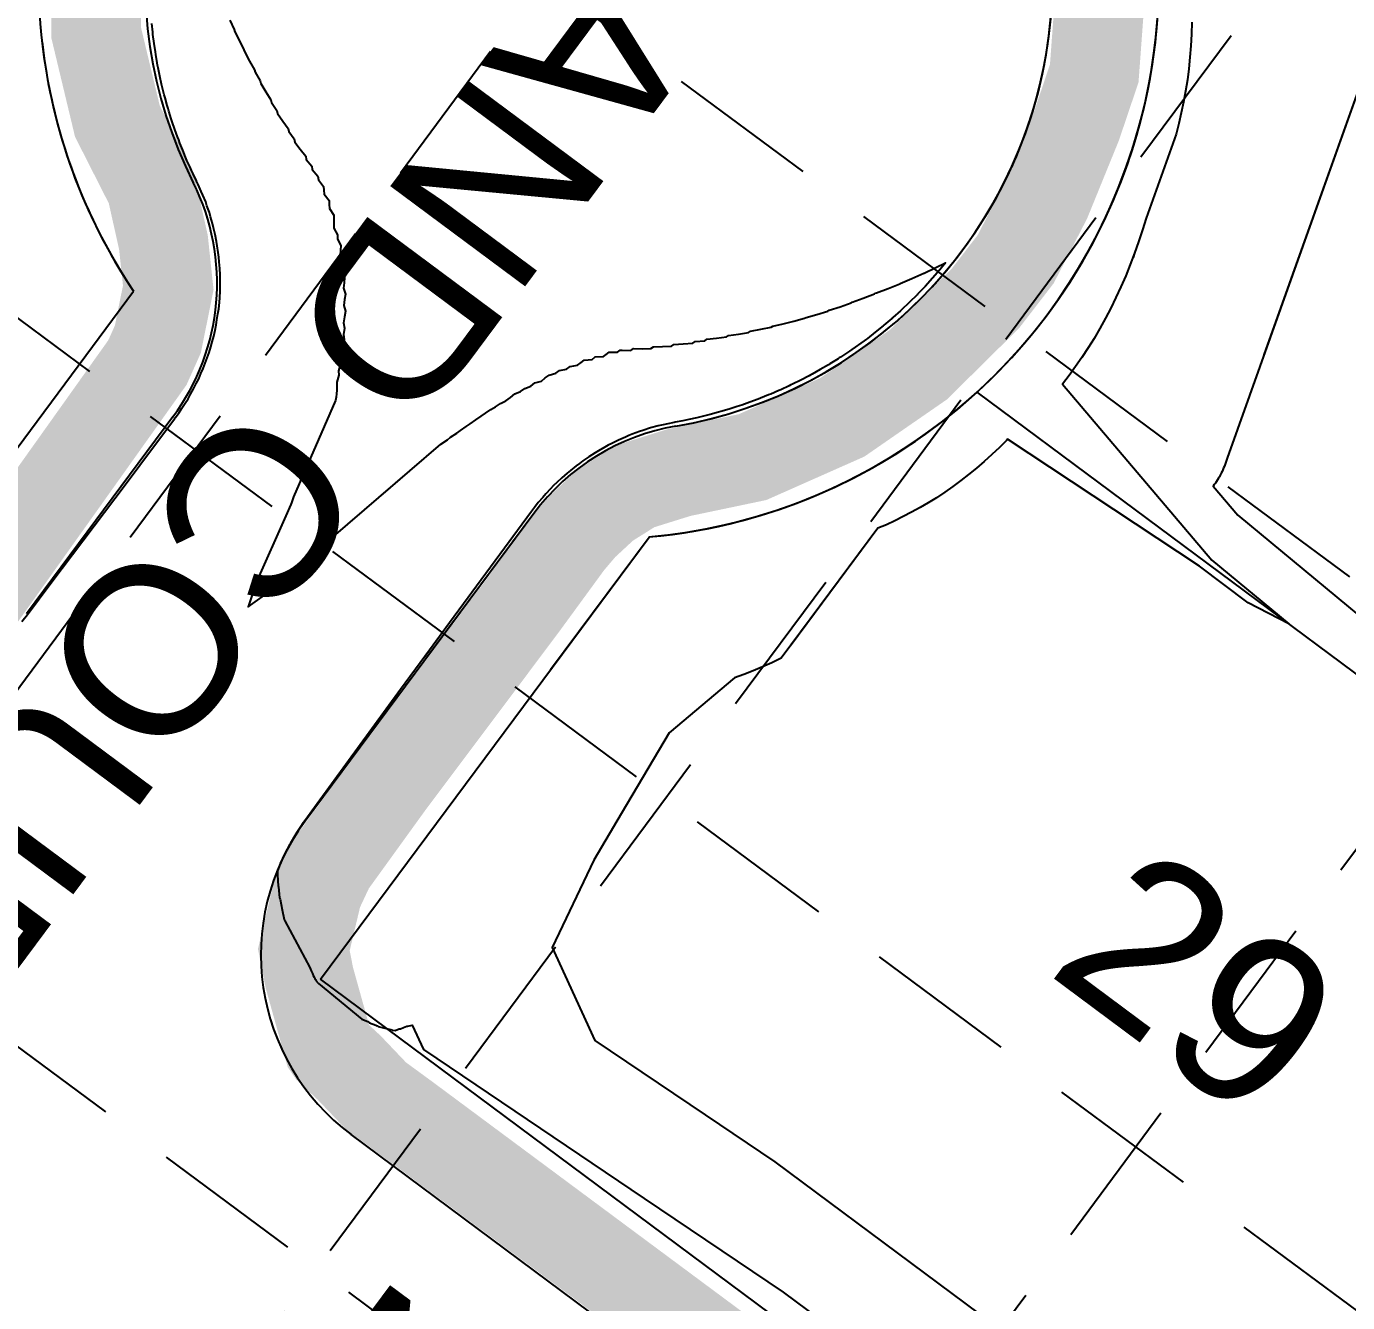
# Model space of a CAD drawing. Header units: feet. Extents: x 2260 to 6199, y 3666 to 7344.
# Drawn here: x 4026.3 to 4144.3, y 5438 to 5551.9 of the extents above; entities that cross this region are included whole.
import ezdxf
from ezdxf.enums import TextEntityAlignment as Align

# ---------------------------------------------------------------- set-up
doc = ezdxf.new("R2010")
doc.units = ezdxf.units.FT
doc.header["$LTSCALE"] = 40
doc.header["$MEASUREMENT"] = 0
doc.linetypes.add('HIDDEN', pattern=[0.375, 0.25, -0.125])
for name, color, linetype in [('EOP-PROP', 4, 'CONTINUOUS'), ('EROSION BLANKETS', 84, 'CONTINUOUS'), ('GRID', 254, 'HIDDEN'), ('LOT-NOS', 4, 'CONTINUOUS'), ('lots-line', 4, 'CONTINUOUS'), ('PC', 43, 'CONTINUOUS'), ('ST-ROW', 2, 'CONTINUOUS'), ('STREET-NAME', 3, 'CONTINUOUS')]:
    doc.layers.add(name, color=color, linetype=linetype)
doc.styles.get("Standard").update_dxf_attribs({"font": 'ARIAL.TTF'})

msp = doc.modelspace()

# ---------------------------------------------------------------- linework, layer by layer
at = {"layer": 'EOP-PROP', "color": 7}
for p, q in [((4039.4, 5517.01), (4026.33, 5499.42)), ((4039.4, 5517.01), (4026.33, 5499.42)), ((4071.63, 5508.4), (4051.21, 5480.93)), ((4071.63, 5508.4), (4051.21, 5480.93)), ((4071.63, 5508.4), (4062.02, 5495.47)), ((4276.54, 5288.53), (4055.33, 5452.95)), ((4186.22, 5355.66), (4055.33, 5452.95))]:
    msp.add_line(p, q, dxfattribs=at)
for centre, radius, start, end in [((4077.41, 5556.09), 40.5, 279.7732, 206.6699), ((4077.41, 5556.09), 40.5, 279.7732, 206.6699), ((4077.41, 5556.09), 40.5, 279.7732, 131.7897), ((4077.41, 5556.09), 40.5, 335.522, 131.1489), ((4023.35, 5528.94), 20, 323.3765, 26.6699), ((4023.35, 5528.94), 20, 323.3765, 26.6699), ((4087.68, 5496.47), 20, 99.7732, 143.3765), ((4087.68, 5496.47), 20, 99.7732, 143.3765), ((4087.68, 5496.47), 20, 99.7732, 143.3765), ((4067.26, 5469), 20, 143.3765, 233.3765), ((4067.26, 5469), 20, 143.3765, 233.3765)]:
    msp.add_arc(centre, radius, start, end, dxfattribs=at)
at = {"layer": 'EROSION BLANKETS', "const_width": 8}
for points in [[(3911.9, 5564.63), (4002.74, 5497.66), (4005.79, 5496.32), (4009.24, 5495.94), (4013.19, 5495.82), (4016.47, 5497.73), (4021.65, 5500.11), (4037.13, 5521.86), (4038.07, 5523.96), (4038.99, 5528.55), (4038.56, 5532.59), (4037.48, 5537.43), (4034.45, 5543.4), (4032.55, 5551.33), (4032.62, 5556.87)], [(4121.96, 5562.59), (4122.13, 5554.33), (4121.64, 5547.67), (4120.09, 5543.08), (4117.37, 5536.4), (4114.63, 5531.09), (4111.94, 5527.6), (4105.93, 5521.66), (4099.15, 5516.97), (4091.14, 5513.42), (4084.6, 5512.05), (4080.69, 5510.83), (4078.03, 5509.16), (4075.99, 5507.27), (4074.75, 5505.81), (4070.54, 5500.05), (4058.79, 5484.38), (4053.43, 5476.96), (4052.31, 5474.57), (4051.09, 5469.45), (4051.59, 5466.93), (4053.33, 5460.69), (4053.48, 5460.47), (4055.14, 5458.92), (4057.56, 5456.38), (4060.17, 5454.47), (4280.3, 5291.03)]]:
    msp.add_lwpolyline(points, dxfattribs=at)
at = {"layer": 'GRID', "linetype": 'HIDDEN', "ltscale": 1.35}
for p, q in [((2897.23, 6427.28), (5499.66, 4498.11)), ((4694.83, 6395.54), (3605.65, 4926.24)), ((2866.11, 6385.31), (5468.54, 4456.14)), ((4736.81, 6364.42), (3647.62, 4895.12)), ((2834.99, 6343.33), (5437.43, 4414.16)), ((4778.78, 6333.31), (3689.59, 4864.01))]:
    msp.add_line(p, q, dxfattribs=at)
at = {"layer": 'lots-line', "color": 7}
msp.add_line((4205.37, 5449.2), (4111.18, 5519.22), dxfattribs=at)
msp.add_line((4205.37, 5449.2), (4111.18, 5519.22), dxfattribs=at)
msp.add_line((4205.37, 5449.2), (4111.18, 5519.22), dxfattribs=at)
at = {"layer": 'PC', "color": 43, "flags": 128}
for points, elevation in [([(4147.94, 5553.81), (4133.5, 5513.32), (4133.44, 5513.14), (4133.39, 5512.96), (4133.32, 5512.79), (4133.26, 5512.62), (4133.19, 5512.46), (4133.12, 5512.29), (4133.05, 5512.13), (4132.97, 5511.98), (4132.89, 5511.82), (4132.81, 5511.67), (4132.72, 5511.53), (4132.63, 5511.38), (4132.54, 5511.24), (4132.45, 5511.11), (4132.35, 5510.97), (4132.25, 5510.84), (4134.47, 5508.23), (4146.25, 5498.49), (4186.61, 5484.09)], 551), ([(4147.94, 5553.81), (4133.5, 5513.32), (4133.44, 5513.14), (4133.39, 5512.96), (4133.32, 5512.79), (4133.26, 5512.62), (4133.19, 5512.46), (4133.12, 5512.29), (4133.05, 5512.13), (4132.97, 5511.98), (4132.89, 5511.82), (4132.81, 5511.67), (4132.72, 5511.53), (4132.63, 5511.38), (4132.54, 5511.24), (4132.45, 5511.11), (4132.35, 5510.97), (4132.25, 5510.84), (4134.47, 5508.23), (4146.25, 5498.49), (4186.61, 5484.09)], 551), ([(4147.94, 5553.81), (4133.5, 5513.32), (4133.44, 5513.14), (4133.39, 5512.96), (4133.32, 5512.79), (4133.26, 5512.62), (4133.19, 5512.46), (4133.12, 5512.29), (4133.05, 5512.13), (4132.97, 5511.98), (4132.89, 5511.82), (4132.81, 5511.67), (4132.72, 5511.53), (4132.63, 5511.38), (4132.54, 5511.24), (4132.45, 5511.11), (4132.35, 5510.97), (4132.25, 5510.84), (4134.47, 5508.23), (4146.25, 5498.49), (4186.61, 5484.09)], 551), ([(4147.94, 5553.81), (4136.79, 5522.55)], 551), ([(4025.93, 5498.74), (4026.42, 5499.36), (4028.61, 5502.28), (4035.13, 5510.95), (4037.76, 5514.45), (4039.58, 5516.87), (4039.61, 5516.92), (4039.63, 5516.95), (4039.95, 5517.4), (4040.21, 5517.78), (4040.51, 5518.24), (4040.76, 5518.63), (4040.99, 5519.04), (4041.25, 5519.51), (4041.49, 5519.98), (4041.71, 5520.42), (4041.91, 5520.89), (4042.11, 5521.34), (4042.29, 5521.81), (4042.47, 5522.29), (4042.63, 5522.76), (4042.79, 5523.25), (4042.91, 5523.72), (4043.05, 5524.23), (4043.17, 5524.75), (4043.27, 5525.22), (4043.34, 5525.68), (4043.43, 5526.22), (4043.49, 5526.67), (4043.55, 5527.22), (4043.58, 5527.67), (4043.62, 5528.24), (4043.62, 5528.67), (4043.63, 5529.25), (4043.61, 5529.68), (4043.59, 5530.26), (4043.54, 5530.86), (4043.51, 5531.27), (4043.45, 5531.68), (4043.37, 5532.28), (4043.3, 5532.67), (4043.18, 5533.28), (4043.04, 5533.89), (4042.95, 5534.27), (4042.76, 5534.88), (4042.66, 5535.24), (4042.44, 5535.86), (4042.33, 5536.2), (4042.08, 5536.81), (4041.94, 5537.14), (4041.66, 5537.75), (4041.52, 5538.06), (4041.5, 5538.08), (4041.5, 5538.09), (4041.21, 5538.69), (4041.07, 5538.99), (4040.94, 5539.29), (4040.66, 5539.89), (4040.54, 5540.18), (4040.28, 5540.81), (4040.03, 5541.45), (4039.92, 5541.73), (4039.82, 5542.01), (4039.58, 5542.66), (4039.35, 5543.34), (4039.26, 5543.6), (4039.05, 5544.29), (4038.97, 5544.55), (4038.9, 5544.8), (4038.7, 5545.5), (4038.64, 5545.75), (4038.46, 5546.46), (4038.4, 5546.7), (4038.24, 5547.43), (4038.09, 5548.18), (4038.04, 5548.4), (4038, 5548.62), (4037.87, 5549.37), (4037.84, 5549.59), (4037.72, 5550.35), (4037.62, 5551.14), (4037.6, 5551.34), (4037.51, 5552.13)], 549), ([(4025.93, 5498.74), (4026.42, 5499.36), (4028.61, 5502.28), (4035.13, 5510.95), (4037.76, 5514.45), (4039.58, 5516.87), (4039.61, 5516.92), (4039.63, 5516.95), (4039.95, 5517.4), (4040.21, 5517.78), (4040.51, 5518.24), (4040.76, 5518.63), (4040.99, 5519.04), (4041.25, 5519.51), (4041.49, 5519.98), (4041.71, 5520.42), (4041.91, 5520.89), (4042.11, 5521.34), (4042.29, 5521.81), (4042.47, 5522.29), (4042.63, 5522.76), (4042.79, 5523.25), (4042.91, 5523.72), (4043.05, 5524.23), (4043.17, 5524.75), (4043.27, 5525.22), (4043.34, 5525.68), (4043.43, 5526.22), (4043.49, 5526.67), (4043.55, 5527.22), (4043.58, 5527.67), (4043.62, 5528.24), (4043.62, 5528.67), (4043.63, 5529.25), (4043.61, 5529.68), (4043.59, 5530.26), (4043.54, 5530.86), (4043.51, 5531.27), (4043.45, 5531.68), (4043.37, 5532.28), (4043.3, 5532.67), (4043.18, 5533.28), (4043.04, 5533.89), (4042.95, 5534.27), (4042.76, 5534.88), (4042.66, 5535.24), (4042.44, 5535.86), (4042.33, 5536.2), (4042.08, 5536.81), (4041.94, 5537.14), (4041.66, 5537.75), (4041.52, 5538.06), (4041.5, 5538.08), (4041.5, 5538.09), (4041.21, 5538.69), (4041.07, 5538.99), (4040.94, 5539.29), (4040.66, 5539.89), (4040.54, 5540.18), (4040.28, 5540.81), (4040.03, 5541.45), (4039.92, 5541.73), (4039.82, 5542.01), (4039.58, 5542.66), (4039.35, 5543.34), (4039.26, 5543.6), (4039.05, 5544.29), (4038.97, 5544.55), (4038.9, 5544.8), (4038.7, 5545.5), (4038.64, 5545.75), (4038.46, 5546.46), (4038.4, 5546.7), (4038.24, 5547.43), (4038.09, 5548.18), (4038.04, 5548.4), (4038, 5548.62), (4037.87, 5549.37), (4037.84, 5549.59), (4037.72, 5550.35), (4037.62, 5551.14), (4037.6, 5551.34), (4037.51, 5552.13)], 549), ([(4044.48, 5552.43), (4044.87, 5551.59), (4044.93, 5551.39), (4045.34, 5550.57), (4045.75, 5549.77), (4045.82, 5549.55), (4046.24, 5548.76), (4046.68, 5548), (4046.74, 5547.77), (4047.19, 5547.01), (4047.25, 5546.77), (4047.7, 5546.03), (4048.16, 5545.32), (4048.22, 5545.06), (4048.69, 5544.36), (4048.75, 5544.09), (4049.22, 5543.41), (4049.7, 5542.75), (4049.75, 5542.47), (4050.24, 5541.82), (4050.29, 5541.53), (4050.77, 5540.9), (4051.27, 5540.29), (4051.31, 5539.99), (4051.8, 5539.4), (4051.84, 5539.08), (4052.33, 5538.51), (4052.35, 5538.49), (4052.39, 5538.16), (4052.86, 5537.58), (4052.89, 5537.24), (4052.91, 5536.9), (4053.34, 5536.31), (4053.36, 5535.96), (4053.37, 5535.6), (4053.76, 5535.01), (4053.76, 5534.64), (4053.76, 5534.25), (4053.76, 5533.85), (4054.1, 5533.27), (4054.09, 5532.87), (4054.38, 5532.3), (4054.36, 5531.88), (4054.34, 5531.44), (4054.59, 5530.89), (4054.56, 5530.44), (4054.52, 5529.99), (4054.73, 5529.45), (4054.68, 5528.98), (4054.63, 5528.49), (4054.8, 5527.97), (4054.73, 5527.48), (4054.66, 5526.96), (4054.8, 5526.46), (4054.71, 5525.94), (4054.62, 5525.4), (4054.72, 5524.93), (4054.62, 5524.37), (4054.69, 5523.92), (4054.57, 5523.36), (4054.44, 5522.77), (4054.49, 5522.35), (4054.35, 5521.75), (4054.19, 5521.13), (4054.22, 5520.75), (4054.05, 5520.11), (4054.05, 5519.76), (4054.04, 5519.41), (4054.01, 5519.08), (4053.97, 5518.76), (4053.91, 5518.46), (4050.16, 5509.88), (4050.12, 5509.69), (4050.06, 5509.52), (4050, 5509.35), (4049.93, 5509.19), (4049.93, 5509.18), (4049.49, 5508.19), (4046.85, 5502.24), (4046.12, 5500.06), (4047.99, 5501.39), (4052.93, 5505.63), (4053.75, 5506.34), (4060.55, 5512.19), (4063.33, 5514.58), (4063.9, 5514.95), (4064.19, 5515.19), (4064.74, 5515.56), (4065.06, 5515.8), (4065.58, 5516.16), (4065.94, 5516.4), (4066.44, 5516.75), (4066.92, 5517.09), (4067.32, 5517.33), (4067.77, 5517.66), (4068.2, 5517.9), (4068.64, 5518.22), (4069.11, 5518.44), (4069.53, 5518.75), (4069.93, 5519.06), (4070.43, 5519.27), (4070.81, 5519.56), (4071.35, 5519.75), (4071.72, 5520.04), (4072.29, 5520.21), (4072.64, 5520.49), (4072.98, 5520.75), (4073.59, 5520.9), (4073.91, 5521.15), (4074.55, 5521.28), (4074.86, 5521.52), (4075.53, 5521.62), (4075.83, 5521.86), (4076.12, 5522.08), (4076.82, 5522.14), (4077.09, 5522.36), (4077.83, 5522.39), (4078.09, 5522.59), (4078.34, 5522.79), (4079.1, 5522.78), (4079.34, 5522.97), (4079.51, 5522.96), (4080.28, 5522.94), (4080.51, 5523.12), (4081.28, 5523.1), (4082.07, 5523.11), (4082.29, 5523.27), (4083.1, 5523.29), (4083.92, 5523.32), (4084.13, 5523.47), (4084.96, 5523.52), (4085.81, 5523.59), (4086.01, 5523.73), (4086.87, 5523.81), (4087.05, 5523.94), (4087.93, 5524.03), (4088.81, 5524.15), (4088.99, 5524.27), (4089.88, 5524.4), (4090.79, 5524.55), (4090.95, 5524.66), (4091.87, 5524.83), (4092.8, 5525.02), (4092.94, 5525.11), (4093.88, 5525.32), (4094.83, 5525.55), (4095.79, 5525.81), (4095.92, 5525.89), (4096.88, 5526.16), (4097.86, 5526.46), (4097.97, 5526.53), (4098.95, 5526.84), (4099.94, 5527.19), (4100.03, 5527.24), (4101.02, 5527.6), (4102.02, 5527.99), (4102.09, 5528.04), (4102.21, 5528.08), (4103.24, 5528.48), (4104.28, 5528.9), (4104.33, 5528.92), (4105.37, 5529.37), (4106.43, 5529.84), (4106.45, 5529.85), (4107.5, 5530.34), (4108.37, 5530.77), (4107.86, 5530.15), (4107.85, 5530.14), (4107.85, 5530.13), (4107.21, 5529.39), (4107.2, 5529.38), (4106.54, 5528.66), (4105.89, 5527.98), (4105.86, 5527.95), (4105.83, 5527.92), (4105.16, 5527.25), (4105.12, 5527.21), (4104.44, 5526.57), (4104.44, 5526.56), (4104.36, 5526.49), (4103.67, 5525.88), (4103.62, 5525.83), (4103.57, 5525.78), (4102.87, 5525.19), (4102.81, 5525.14), (4102.1, 5524.56), (4101.4, 5524.02), (4101.32, 5523.96), (4100.61, 5523.44), (4100.52, 5523.38), (4099.8, 5522.88), (4099.71, 5522.81), (4098.99, 5522.34), (4098.88, 5522.27), (4098.77, 5522.2), (4098.04, 5521.74), (4097.92, 5521.67), (4097.19, 5521.24), (4096.46, 5520.83), (4096.33, 5520.76), (4096.19, 5520.69), (4095.45, 5520.3), (4094.72, 5519.94), (4094.56, 5519.86), (4094.4, 5519.79), (4093.67, 5519.44), (4093.5, 5519.37), (4092.76, 5519.05), (4092.58, 5518.97), (4091.84, 5518.68), (4091.65, 5518.6), (4090.91, 5518.33), (4090.19, 5518.07), (4089.98, 5518), (4089.77, 5517.93), (4089.04, 5517.7), (4088.32, 5517.48), (4088.09, 5517.42), (4087.37, 5517.23), (4087.13, 5517.16), (4086.88, 5517.1), (4086.17, 5516.93), (4085.46, 5516.78), (4085.2, 5516.72), (4084.93, 5516.67), (4084.22, 5516.53), (4084.16, 5516.52), (4084, 5516.49), (4083.72, 5516.43), (4083.01, 5516.28), (4082.72, 5516.2), (4082.03, 5516.02), (4081.35, 5515.8), (4081.06, 5515.7), (4080.41, 5515.46), (4080.11, 5515.35), (4079.81, 5515.21), (4079.17, 5514.94), (4078.57, 5514.64), (4078.26, 5514.49), (4077.96, 5514.31), (4077.38, 5513.99), (4077.08, 5513.8), (4076.52, 5513.45), (4075.99, 5513.08), (4075.69, 5512.86), (4075.39, 5512.63), (4074.89, 5512.24), (4074.59, 5511.98), (4074.12, 5511.58), (4073.67, 5511.15), (4073.38, 5510.88), (4073.1, 5510.58), (4072.68, 5510.14), (4072.41, 5509.82), (4072.02, 5509.37), (4071.67, 5508.91), (4071.41, 5508.57), (4067.75, 5503.6), (4064.1, 5498.64), (4062.31, 5496.2), (4059.71, 5492.68), (4052.27, 5482.47), (4051.17, 5480.96), (4050.95, 5480.65), (4050.93, 5480.62), (4050.42, 5479.84), (4050.38, 5479.78), (4049.89, 5478.97), (4049.87, 5478.92), (4049.85, 5478.88), (4049.4, 5478.04), (4048.99, 5477.14), (4048.98, 5477.13), (4048.73, 5476.5), (4048.74, 5476.15), (4048.8, 5475.12), (4048.82, 5475.08), (4048.93, 5474.1), (4048.96, 5474.03), (4048.99, 5473.96), (4049.16, 5473.02), (4049.35, 5472.15), (4049.41, 5472.03), (4051.62, 5467.88), (4051.75, 5467.56), (4051.85, 5467.32), (4051.93, 5467.14), (4052, 5467), (4052.06, 5466.89), (4052.12, 5466.8), (4052.16, 5466.72), (4052.21, 5466.65), (4052.25, 5466.6), (4052.29, 5466.55), (4052.33, 5466.51), (4052.37, 5466.48), (4052.4, 5466.45), (4056.27, 5463.25), (4056.8, 5463.04), (4056.94, 5462.93), (4057.52, 5462.73), (4057.63, 5462.67), (4057.72, 5462.6), (4058.31, 5462.45), (4058.97, 5462.3), (4058.99, 5462.29), (4059, 5462.28), (4059.23, 5462.24), (4059.24, 5462.25), (4059.25, 5462.26), (4059.6, 5462.4), (4059.71, 5462.4), (4059.99, 5462.51), (4060.27, 5462.63), (4060.31, 5462.63), (4060.36, 5462.63), (4060.38, 5462.62), (4060.76, 5462.71), (4061.76, 5460.54), (4081.46, 5447.26), (4093.87, 5438.9), (4099.2, 5434.94)], 549), ([(4044.48, 5552.43), (4044.87, 5551.59), (4044.93, 5551.39), (4045.34, 5550.57), (4045.75, 5549.77), (4045.82, 5549.55), (4046.24, 5548.76), (4046.68, 5548), (4046.74, 5547.77), (4047.19, 5547.01), (4047.25, 5546.77), (4047.7, 5546.03), (4048.16, 5545.32), (4048.22, 5545.06), (4048.69, 5544.36), (4048.75, 5544.09), (4049.22, 5543.41), (4049.7, 5542.75), (4049.75, 5542.47), (4050.24, 5541.82), (4050.29, 5541.53), (4050.77, 5540.9), (4051.27, 5540.29), (4051.31, 5539.99), (4051.8, 5539.4), (4051.84, 5539.08), (4052.33, 5538.51), (4052.35, 5538.49), (4052.39, 5538.16), (4052.86, 5537.58), (4052.89, 5537.24), (4052.91, 5536.9), (4053.34, 5536.31), (4053.36, 5535.96), (4053.37, 5535.6), (4053.76, 5535.01), (4053.76, 5534.64), (4053.76, 5534.25), (4053.76, 5533.85), (4054.1, 5533.27), (4054.09, 5532.87), (4054.38, 5532.3), (4054.36, 5531.88), (4054.34, 5531.44), (4054.59, 5530.89), (4054.56, 5530.44), (4054.52, 5529.99), (4054.73, 5529.45), (4054.68, 5528.98), (4054.63, 5528.49), (4054.8, 5527.97), (4054.73, 5527.48), (4054.66, 5526.96), (4054.8, 5526.46), (4054.71, 5525.94), (4054.62, 5525.4), (4054.72, 5524.93), (4054.62, 5524.37), (4054.69, 5523.92), (4054.57, 5523.36), (4054.44, 5522.77), (4054.49, 5522.35), (4054.35, 5521.75), (4054.19, 5521.13), (4054.22, 5520.75), (4054.05, 5520.11), (4054.05, 5519.76), (4054.04, 5519.41), (4054.01, 5519.08), (4053.97, 5518.76), (4053.91, 5518.46), (4050.16, 5509.88), (4050.12, 5509.69), (4050.06, 5509.52), (4050, 5509.35), (4049.93, 5509.19), (4049.93, 5509.18), (4049.49, 5508.19), (4046.85, 5502.24), (4046.12, 5500.06), (4047.99, 5501.39), (4052.93, 5505.63), (4053.75, 5506.34), (4060.55, 5512.19), (4063.33, 5514.58), (4063.9, 5514.95), (4064.19, 5515.19), (4064.74, 5515.56), (4065.06, 5515.8), (4065.58, 5516.16), (4065.94, 5516.4), (4066.44, 5516.75), (4066.92, 5517.09), (4067.32, 5517.33), (4067.77, 5517.66), (4068.2, 5517.9), (4068.64, 5518.22), (4069.11, 5518.44), (4069.53, 5518.75), (4069.93, 5519.06), (4070.43, 5519.27), (4070.81, 5519.56), (4071.35, 5519.75), (4071.72, 5520.04), (4072.29, 5520.21), (4072.64, 5520.49), (4072.98, 5520.75), (4073.59, 5520.9), (4073.91, 5521.15), (4074.55, 5521.28), (4074.86, 5521.52), (4075.53, 5521.62), (4075.83, 5521.86), (4076.12, 5522.08), (4076.82, 5522.14), (4077.09, 5522.36), (4077.83, 5522.39), (4078.09, 5522.59), (4078.34, 5522.79), (4079.1, 5522.78), (4079.34, 5522.97), (4079.51, 5522.96), (4080.28, 5522.94), (4080.51, 5523.12), (4081.28, 5523.1), (4082.07, 5523.11), (4082.29, 5523.27), (4083.1, 5523.29), (4083.92, 5523.32), (4084.13, 5523.47), (4084.96, 5523.52), (4085.81, 5523.59), (4086.01, 5523.73), (4086.87, 5523.81), (4087.05, 5523.94), (4087.93, 5524.03), (4088.81, 5524.15), (4088.99, 5524.27), (4089.88, 5524.4), (4090.79, 5524.55), (4090.95, 5524.66), (4091.87, 5524.83), (4092.8, 5525.02), (4092.94, 5525.11), (4093.88, 5525.32), (4094.83, 5525.55), (4095.79, 5525.81), (4095.92, 5525.89), (4096.88, 5526.16), (4097.86, 5526.46), (4097.97, 5526.53), (4098.95, 5526.84), (4099.94, 5527.19), (4100.03, 5527.24), (4101.02, 5527.6), (4102.02, 5527.99), (4102.09, 5528.04), (4102.21, 5528.08), (4103.24, 5528.48), (4104.28, 5528.9), (4104.33, 5528.92), (4105.37, 5529.37), (4106.43, 5529.84), (4106.45, 5529.85), (4107.5, 5530.34), (4108.37, 5530.77), (4107.86, 5530.15), (4107.85, 5530.14), (4107.85, 5530.13), (4107.21, 5529.39), (4107.2, 5529.38), (4106.54, 5528.66), (4105.89, 5527.98), (4105.86, 5527.95), (4105.83, 5527.92), (4105.16, 5527.25), (4105.12, 5527.21), (4104.44, 5526.57), (4104.44, 5526.56), (4104.36, 5526.49), (4103.67, 5525.88), (4103.62, 5525.83), (4103.57, 5525.78), (4102.87, 5525.19), (4102.81, 5525.14), (4102.1, 5524.56), (4101.4, 5524.02), (4101.32, 5523.96), (4100.61, 5523.44), (4100.52, 5523.38), (4099.8, 5522.88), (4099.71, 5522.81), (4098.99, 5522.34), (4098.88, 5522.27), (4098.77, 5522.2), (4098.04, 5521.74), (4097.92, 5521.67), (4097.19, 5521.24), (4096.46, 5520.83), (4096.33, 5520.76), (4096.19, 5520.69), (4095.45, 5520.3), (4094.72, 5519.94), (4094.56, 5519.86), (4094.4, 5519.79), (4093.67, 5519.44), (4093.5, 5519.37), (4092.76, 5519.05), (4092.58, 5518.97), (4091.84, 5518.68), (4091.65, 5518.6), (4090.91, 5518.33), (4090.19, 5518.07), (4089.98, 5518), (4089.77, 5517.93), (4089.04, 5517.7), (4088.32, 5517.48), (4088.09, 5517.42), (4087.37, 5517.23), (4087.13, 5517.16), (4086.88, 5517.1), (4086.17, 5516.93), (4085.46, 5516.78), (4085.2, 5516.72), (4084.93, 5516.67), (4084.22, 5516.53), (4084.16, 5516.52), (4084, 5516.49), (4083.72, 5516.43), (4083.01, 5516.28), (4082.72, 5516.2), (4082.03, 5516.02), (4081.35, 5515.8), (4081.06, 5515.7), (4080.41, 5515.46), (4080.11, 5515.35), (4079.81, 5515.21), (4079.17, 5514.94), (4078.57, 5514.64), (4078.26, 5514.49), (4077.96, 5514.31), (4077.38, 5513.99), (4077.08, 5513.8), (4076.52, 5513.45), (4075.99, 5513.08), (4075.69, 5512.86), (4075.39, 5512.63), (4074.89, 5512.24), (4074.59, 5511.98), (4074.12, 5511.58), (4073.67, 5511.15), (4073.38, 5510.88), (4073.1, 5510.58), (4072.68, 5510.14), (4072.41, 5509.82), (4072.02, 5509.37), (4071.67, 5508.91), (4071.41, 5508.57), (4067.75, 5503.6), (4064.1, 5498.64), (4062.31, 5496.2), (4059.71, 5492.68), (4052.27, 5482.47), (4051.17, 5480.96), (4050.95, 5480.65), (4050.93, 5480.62), (4050.42, 5479.84), (4050.38, 5479.78), (4049.89, 5478.97), (4049.87, 5478.92), (4049.85, 5478.88), (4049.4, 5478.04), (4048.99, 5477.14), (4048.98, 5477.13), (4048.73, 5476.5), (4048.74, 5476.15), (4048.8, 5475.12), (4048.82, 5475.08), (4048.93, 5474.1), (4048.96, 5474.03), (4048.99, 5473.96), (4049.16, 5473.02), (4049.35, 5472.15), (4049.41, 5472.03), (4051.62, 5467.88), (4051.75, 5467.56), (4051.85, 5467.32), (4051.93, 5467.14), (4052, 5467), (4052.06, 5466.89), (4052.12, 5466.8), (4052.16, 5466.72), (4052.21, 5466.65), (4052.25, 5466.6), (4052.29, 5466.55), (4052.33, 5466.51), (4052.37, 5466.48), (4052.4, 5466.45), (4056.27, 5463.25), (4056.8, 5463.04), (4056.94, 5462.93), (4057.52, 5462.73), (4057.63, 5462.67), (4057.72, 5462.6), (4058.31, 5462.45), (4058.97, 5462.3), (4058.99, 5462.29), (4059, 5462.28), (4059.23, 5462.24), (4059.24, 5462.25), (4059.25, 5462.26), (4059.6, 5462.4), (4059.71, 5462.4), (4059.99, 5462.51), (4060.27, 5462.63), (4060.31, 5462.63), (4060.36, 5462.63), (4060.38, 5462.62), (4060.76, 5462.71), (4061.76, 5460.54), (4081.46, 5447.26), (4093.87, 5438.9), (4099.2, 5434.94)], 549), ([(4130.34, 5552.23), (4130.31, 5551.18), (4130.26, 5550.14), (4130.18, 5549.11), (4130.08, 5548.09), (4129.95, 5547.08), (4129.79, 5546.09), (4129.61, 5545.11), (4129.41, 5544.14), (4129.18, 5543.19), (4128.94, 5542.25), (4126.26, 5534.76), (4125.94, 5533.7), (4125.6, 5532.65), (4125.24, 5531.62), (4124.85, 5530.6), (4124.45, 5529.6), (4124.02, 5528.63), (4123.58, 5527.67), (4123.12, 5526.73), (4122.64, 5525.81), (4122.14, 5524.9), (4121.62, 5524.02), (4121.09, 5523.16), (4120.54, 5522.32), (4119.98, 5521.5), (4119.4, 5520.7), (4118.81, 5519.92), (4132.13, 5504.22), (4139, 5498.54), (4135.39, 5500.42), (4131.02, 5503.68), (4113.91, 5515.02), (4113.81, 5514.91), (4113.17, 5514.28), (4112.5, 5513.64), (4111.82, 5513.03), (4111.13, 5512.43), (4110.43, 5511.86), (4109.72, 5511.32), (4109.01, 5510.79), (4108.29, 5510.29), (4107.56, 5509.8), (4106.83, 5509.35), (4106.09, 5508.91), (4105.34, 5508.5), (4104.59, 5508.11), (4103.84, 5507.74), (4103.09, 5507.39), (4102.33, 5507.07), (4093.71, 5495.47), (4092.87, 5495.07), (4092.04, 5494.7), (4091.21, 5494.35), (4090.37, 5494.02), (4089.54, 5493.72), (4083.69, 5488.81), (4079.42, 5481.58), (4076.99, 5477.46), (4073.26, 5469.66), (4077.07, 5461.35), (4086.92, 5454.71), (4093.12, 5450.53), (4119.86, 5430.66)], 550), ([(4130.34, 5552.23), (4130.31, 5551.18), (4130.26, 5550.14), (4130.18, 5549.11), (4130.08, 5548.09), (4129.95, 5547.08), (4129.79, 5546.09), (4129.61, 5545.11), (4129.41, 5544.14), (4129.18, 5543.19), (4128.94, 5542.25), (4126.26, 5534.76), (4125.94, 5533.7), (4125.6, 5532.65), (4125.24, 5531.62), (4124.85, 5530.6), (4124.45, 5529.6), (4124.02, 5528.63), (4123.58, 5527.67), (4123.12, 5526.73), (4122.64, 5525.81), (4122.14, 5524.9), (4121.62, 5524.02), (4121.09, 5523.16), (4120.54, 5522.32), (4119.98, 5521.5), (4119.4, 5520.7), (4118.81, 5519.92), (4132.13, 5504.22), (4139, 5498.54), (4135.39, 5500.42), (4131.02, 5503.68), (4113.91, 5515.02), (4113.81, 5514.91), (4113.17, 5514.28), (4112.5, 5513.64), (4111.82, 5513.03), (4111.13, 5512.43), (4110.43, 5511.86), (4109.72, 5511.32), (4109.01, 5510.79), (4108.29, 5510.29), (4107.56, 5509.8), (4106.83, 5509.35), (4106.09, 5508.91), (4105.34, 5508.5), (4104.59, 5508.11), (4103.84, 5507.74), (4103.09, 5507.39), (4102.33, 5507.07), (4093.71, 5495.47), (4092.87, 5495.07), (4092.04, 5494.7), (4091.21, 5494.35), (4090.37, 5494.02), (4089.54, 5493.72), (4083.69, 5488.81), (4079.42, 5481.58), (4076.99, 5477.46), (4073.26, 5469.66), (4077.07, 5461.35), (4086.92, 5454.71), (4093.12, 5450.53), (4119.86, 5430.66)], 550), ([(4130.34, 5552.23), (4130.31, 5551.18), (4130.26, 5550.14), (4130.18, 5549.11), (4130.08, 5548.09), (4129.95, 5547.08), (4129.79, 5546.09), (4129.61, 5545.11), (4129.41, 5544.14), (4129.18, 5543.19), (4128.94, 5542.25), (4126.26, 5534.76), (4125.94, 5533.7), (4125.6, 5532.65), (4125.24, 5531.62), (4124.85, 5530.6), (4124.45, 5529.6), (4124.02, 5528.63), (4123.58, 5527.67), (4123.12, 5526.73), (4122.64, 5525.81), (4122.14, 5524.9), (4121.62, 5524.02), (4121.09, 5523.16), (4120.54, 5522.32), (4119.98, 5521.5), (4119.4, 5520.7), (4118.81, 5519.92), (4132.13, 5504.22), (4139, 5498.54), (4135.39, 5500.42), (4131.02, 5503.68), (4113.91, 5515.02), (4113.81, 5514.91), (4113.17, 5514.28), (4112.5, 5513.64), (4111.82, 5513.03), (4111.13, 5512.43), (4110.43, 5511.86), (4109.72, 5511.32), (4109.01, 5510.79), (4108.29, 5510.29), (4107.56, 5509.8), (4106.83, 5509.35), (4106.09, 5508.91), (4105.34, 5508.5), (4104.59, 5508.11), (4103.84, 5507.74), (4103.09, 5507.39), (4102.33, 5507.07), (4094.54, 5496.59)], 550), ([(4130.34, 5552.23), (4130.31, 5551.18), (4130.26, 5550.14), (4130.18, 5549.11), (4130.08, 5548.09), (4129.95, 5547.08), (4129.79, 5546.09), (4129.61, 5545.11), (4129.41, 5544.14), (4129.18, 5543.19), (4128.94, 5542.25), (4126.26, 5534.76), (4125.94, 5533.7), (4125.6, 5532.65), (4125.24, 5531.62), (4125.1, 5531.25)], 550), ([(4057.96, 5509.96), (4060.55, 5512.19), (4063.33, 5514.58), (4063.9, 5514.95), (4064.19, 5515.19), (4064.74, 5515.56), (4065.06, 5515.8), (4065.58, 5516.16), (4065.94, 5516.4), (4066.44, 5516.75), (4066.92, 5517.09), (4067.32, 5517.33), (4067.77, 5517.66), (4068.2, 5517.9), (4068.64, 5518.22), (4069.11, 5518.44), (4069.53, 5518.75), (4069.93, 5519.06), (4070.43, 5519.27), (4070.81, 5519.56), (4071.35, 5519.75), (4071.72, 5520.04), (4072.29, 5520.21), (4072.64, 5520.49), (4072.98, 5520.75), (4073.59, 5520.9), (4073.91, 5521.15), (4074.55, 5521.28), (4074.86, 5521.52), (4075.53, 5521.62), (4075.83, 5521.86), (4076.12, 5522.08), (4076.82, 5522.14), (4077.09, 5522.36), (4077.83, 5522.39), (4078.09, 5522.59), (4078.34, 5522.79), (4079.1, 5522.78), (4079.34, 5522.97), (4079.51, 5522.96), (4080.28, 5522.94), (4080.51, 5523.12), (4081.28, 5523.1), (4082.07, 5523.11), (4082.29, 5523.27), (4083.1, 5523.29), (4083.92, 5523.32), (4084.13, 5523.47), (4084.96, 5523.52), (4085.81, 5523.59), (4086.01, 5523.73), (4086.87, 5523.81), (4087.05, 5523.94), (4087.93, 5524.03), (4088.81, 5524.15), (4088.99, 5524.27), (4089.88, 5524.4), (4090.79, 5524.55), (4090.95, 5524.66), (4091.87, 5524.83), (4092.8, 5525.02), (4092.94, 5525.11), (4093.88, 5525.32), (4094.83, 5525.55), (4095.79, 5525.81), (4095.92, 5525.89), (4096.88, 5526.16), (4097.86, 5526.46), (4097.97, 5526.53), (4098.95, 5526.84), (4099.94, 5527.19), (4100.03, 5527.24), (4101.02, 5527.6), (4102.02, 5527.99), (4102.09, 5528.04), (4102.21, 5528.08), (4103.24, 5528.48), (4104.28, 5528.9), (4104.33, 5528.92), (4105.37, 5529.37), (4106.43, 5529.84), (4106.45, 5529.85), (4107.5, 5530.34), (4108.37, 5530.77), (4107.86, 5530.15), (4107.85, 5530.14), (4107.85, 5530.13), (4107.21, 5529.39), (4107.2, 5529.38), (4106.54, 5528.66), (4105.89, 5527.98), (4105.86, 5527.95), (4105.83, 5527.92), (4105.16, 5527.25), (4105.12, 5527.21), (4104.44, 5526.57), (4104.44, 5526.56), (4104.36, 5526.49), (4103.67, 5525.88), (4103.62, 5525.83), (4103.57, 5525.78), (4102.87, 5525.19), (4102.81, 5525.14), (4102.1, 5524.56), (4101.4, 5524.02), (4101.32, 5523.96), (4100.61, 5523.44), (4100.52, 5523.38), (4099.8, 5522.88), (4099.71, 5522.81), (4098.99, 5522.34), (4098.88, 5522.27), (4098.77, 5522.2), (4098.04, 5521.74), (4097.92, 5521.67), (4097.19, 5521.24), (4096.46, 5520.83), (4096.33, 5520.76), (4096.19, 5520.69), (4095.45, 5520.3), (4094.72, 5519.94), (4094.56, 5519.86), (4094.4, 5519.79), (4093.67, 5519.44), (4093.5, 5519.37), (4092.76, 5519.05), (4092.58, 5518.97), (4091.84, 5518.68), (4091.65, 5518.6), (4090.91, 5518.33), (4090.19, 5518.07), (4089.98, 5518), (4089.77, 5517.93), (4089.04, 5517.7), (4088.32, 5517.48), (4088.09, 5517.42), (4087.37, 5517.23), (4087.13, 5517.16), (4086.88, 5517.1), (4086.17, 5516.93), (4085.46, 5516.78), (4085.2, 5516.72), (4084.93, 5516.67), (4084.22, 5516.53), (4084.16, 5516.52), (4084, 5516.49), (4083.72, 5516.43), (4083.01, 5516.28), (4082.72, 5516.2), (4082.03, 5516.02), (4081.35, 5515.8), (4081.06, 5515.7), (4080.41, 5515.46), (4080.11, 5515.35), (4079.81, 5515.21), (4079.17, 5514.94), (4078.57, 5514.64), (4078.26, 5514.49), (4077.96, 5514.31), (4077.38, 5513.99), (4077.08, 5513.8), (4076.52, 5513.45), (4075.99, 5513.08), (4075.69, 5512.86), (4075.39, 5512.63), (4074.89, 5512.24), (4074.59, 5511.98), (4074.12, 5511.58), (4073.67, 5511.15), (4073.38, 5510.88), (4073.1, 5510.58), (4072.68, 5510.14), (4072.41, 5509.82), (4072.02, 5509.37), (4071.67, 5508.91), (4071.41, 5508.57), (4067.75, 5503.6), (4064.1, 5498.64), (4062.31, 5496.2), (4061.86, 5495.6)], 549)]:
    msp.add_lwpolyline(points, dxfattribs=dict(at, elevation=elevation))
at = {"layer": 'ST-ROW', "color": 7}
for p, q in [((4012.44, 5496.66), (4035.9, 5528.22)), ((4012.44, 5496.66), (4035.9, 5528.22)), ((4052.57, 5466.84), (4081.9, 5506.29)), ((4052.57, 5466.84), (4081.9, 5506.29)), ((4073.12, 5494.48), (4081.9, 5506.29)), ((4290.63, 5289.89), (4052.57, 5466.84)), ((4191.89, 5363.28), (4052.57, 5466.84))]:
    msp.add_line(p, q, dxfattribs=at)
for start, end in [(275.151, 213.8769), (333.1806, 133.4902), (275.151, 124.1832), (275.151, 100.2349), (186.4359, 213.8769)]:
    msp.add_arc((4077.41, 5556.09), 50, start, end, dxfattribs=at)

# ---------------------------------------------------------------- texts
at = {"layer": 'LOT-NOS', "color": 7}
msp.add_text('29', height=15, rotation=323.3354, dxfattribs=at).set_placement((4131.03, 5466.56), align=Align.MIDDLE_CENTER)
msp.add_text('29', height=15, rotation=323.3354, dxfattribs=at).set_placement((4131.03, 5466.56), align=Align.MIDDLE_CENTER)
at = {"layer": 'STREET-NAME', "color": 7}
for s, rotation, p in [('GRAND COURT', 233.3765, (4093.9, 5584.82)), ('NORTHWOOD LANE', 323.3765, (4048.46, 5428.5))]:
    msp.add_text(s, height=15, rotation=rotation, dxfattribs=at).set_placement(p)

doc.saveas('drawing.dxf')
